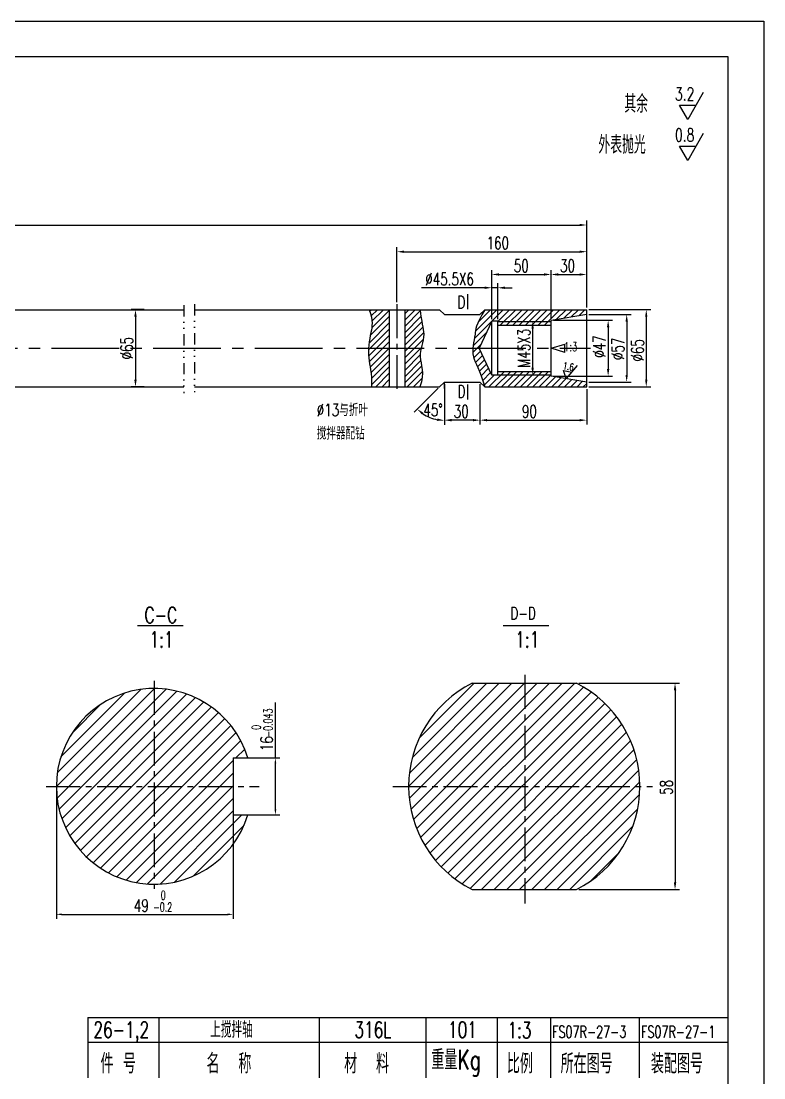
# Model space of a CAD drawing. Extents: x 946 to 3405, y -336 to 946.
# Drawn here: x 2432 to 2640.7, y 648.8 to 945.8 of the extents above; entities that cross this region are included whole.
import ezdxf

# ---------------------------------------------------------------- set-up
doc = ezdxf.new("R2010")
doc.units = 0
doc.header["$MEASUREMENT"] = 0
doc.linetypes.add('CENTER2', pattern=[28.575, 19.05, -3.175, 3.175, -3.175])
doc.linetypes.add('DIVIDE2', pattern=[15.875, 6.35, -3.175, 0, -3.175, 0, -3.175])
doc.layers.get('0').update_dxf_attribs({"linetype": 'CONTINUOUS'})
doc.layers.get('DEFPOINTS').update_dxf_attribs({"linetype": 'CONTINUOUS'})
for name, color, linetype in [('中心线', 1, 'CENTER2'), ('双点', 6, 'DIVIDE2'), ('标注线', 3, 'CONTINUOUS'), ('粗实线', 7, 'CONTINUOUS'), ('细实线', 4, 'CONTINUOUS')]:
    doc.layers.add(name, color=color, linetype=linetype)
doc.styles.add('STYLE1', font='romans.shx', dxfattribs={"width": 0.7, "height": 3.5, "bigfont": 'hz129.shx'})
doc.dimstyles.new('ISO-25', dxfattribs={"dimtxt": 2.5, "dimasz": 2.5, "dimexe": 1.25, "dimexo": 0.625, "dimtad": 1, "dimdec": 0, "dimlfac": 4, "dimdsep": 46, "dimtxsty": 'STYLE1', "dimcen": 0, "dimclrd": 256, "dimclre": 256, "dimclrt": 256, "dimadec": 0, "dimazin": 0, "dimtfac": 1, "dimtdec": 0, "dimtmove": 0, "dimatfit": 3, "dimfxl": 1, "dimtolj": 1, "dimtzin": 0, "dimarcsym": 0})
doc.dimstyles.get("Standard").update_dxf_attribs({"dimtxt": 2.5, "dimasz": 2.5, "dimexe": 1.25, "dimexo": 0.625, "dimtad": 1, "dimdec": 0, "dimlfac": 4, "dimzin": 4, "dimdsep": 46, "dimtxsty": 'STYLE1', "dimcen": 0, "dimclrd": 256, "dimclre": 256, "dimclrt": 256, "dimadec": 0, "dimazin": 0, "dimtfac": 1, "dimtdec": 0, "dimtmove": 0, "dimatfit": 3, "dimfxl": 1, "dimtolj": 1, "dimtzin": 0, "dimarcsym": 0})
pattern_1 = [(45, (-529.9351, 0), (-0.8838835, 0.8838835), [])]

# ---------------------------------------------------------------- blocks, each defined once
blk = doc.blocks.new('*D38')
at = {"layer": 'DEFPOINTS', "color": 0}
for p in [(2441.9, 730.73), (2491.58, 723.73), (2491.58, 694.76)]:
    blk.add_point(p, dxfattribs=at)
at = {"layer": '标注线', "lineweight": -2}
for p, q in [((2441.9, 730.73), (2441.9, 693.51)), ((2491.58, 723.73), (2491.58, 693.51)), ((2443.4, 694.76), (2490.08, 694.76))]:
    blk.add_line(p, q, dxfattribs=at)
at = {"layer": '标注线'}
for points in [[(2443.4, 695.01), (2443.4, 694.51), (2441.9, 694.76)], [(2490.08, 695.01), (2490.08, 694.51), (2491.58, 694.76)]]:
    blk.add_solid(points, dxfattribs=at)
at = {"layer": '标注线', "insert": (2465.77, 697.21), "char_height": 3.5, "attachment_point": 5, "style": 'STYLE1'}
blk.add_mtext('\\A1;49', dxfattribs=at)
blk = doc.blocks.new('*D39')
at = {"layer": 'DEFPOINTS', "color": 0}
for p in [(2495.71, 738.73), (2503.45, 738.73), (2495.71, 722.73)]:
    blk.add_point(p, dxfattribs=at)
at = {"layer": '标注线', "lineweight": -2}
for p, q in [((2503.45, 738.73), (2503.45, 745.25)), ((2495.71, 738.73), (2504.7, 738.73)), ((2503.45, 724.23), (2503.45, 737.23)), ((2495.71, 722.73), (2504.7, 722.73))]:
    blk.add_line(p, q, dxfattribs=at)
at = {"layer": '标注线'}
for points in [[(2503.2, 737.23), (2503.7, 737.23), (2503.45, 738.73)], [(2503.2, 724.23), (2503.7, 724.23), (2503.45, 722.73)]]:
    blk.add_solid(points, dxfattribs=at)
at = {"layer": '标注线', "insert": (2501, 742.74), "char_height": 3.5, "attachment_point": 5, "rotation": 90, "style": 'STYLE1'}
blk.add_mtext('\\A1;16', dxfattribs=at)
blk = doc.blocks.new('*D178')
at = {"layer": 'DEFPOINTS', "color": 0}
for p in [(2590.95, 881), (2537.62, 866.24), (2590.95, 864.71)]:
    blk.add_point(p, dxfattribs=at)
at = {"layer": '标注线', "lineweight": -2}
for p, q in [((2537.62, 866.86), (2537.62, 882.25)), ((2590.95, 865.33), (2590.95, 882.25)), ((2539.62, 881), (2588.95, 881))]:
    blk.add_line(p, q, dxfattribs=at)
at = {"layer": '标注线'}
for points in [[(2539.62, 881.33), (2539.62, 880.66), (2537.62, 881)], [(2588.95, 881.33), (2588.95, 880.66), (2590.95, 881)]]:
    blk.add_solid(points, dxfattribs=at)
at = {"layer": '标注线', "insert": (2565.95, 883.45), "char_height": 3.5, "attachment_point": 5, "style": 'STYLE1'}
blk.add_mtext('\\A1;160', dxfattribs=at)
blk = doc.blocks.new('*D179')
at = {"layer": 'DEFPOINTS', "color": 0}
for p in [(2550.95, 844.37), (2560.95, 844.37), (2550.95, 833.65)]:
    blk.add_point(p, dxfattribs=at)
at = {"layer": '标注线', "lineweight": -2}
for p, q in [((2550.95, 843.75), (2550.95, 832.4)), ((2560.95, 843.75), (2560.95, 832.4)), ((2558.95, 833.65), (2552.95, 833.65))]:
    blk.add_line(p, q, dxfattribs=at)
at = {"layer": '标注线'}
for points in [[(2552.95, 833.98), (2552.95, 833.32), (2550.95, 833.65)], [(2558.95, 833.98), (2558.95, 833.32), (2560.95, 833.65)]]:
    blk.add_solid(points, dxfattribs=at)
at = {"layer": '标注线', "insert": (2555.68, 836.1), "char_height": 3.5, "attachment_point": 5, "style": 'STYLE1'}
blk.add_mtext('\\A1;30', dxfattribs=at)
blk = doc.blocks.new('*D180')
at = {"layer": 'DEFPOINTS', "color": 0}
for p in [(2560.95, 844.37), (2590.95, 843.04), (2590.95, 833.65)]:
    blk.add_point(p, dxfattribs=at)
at = {"layer": '标注线', "lineweight": -2}
for p, q in [((2560.95, 843.75), (2560.95, 832.4)), ((2590.95, 842.41), (2590.95, 832.4)), ((2562.95, 833.65), (2588.95, 833.65))]:
    blk.add_line(p, q, dxfattribs=at)
at = {"layer": '标注线'}
for points in [[(2562.95, 833.98), (2562.95, 833.32), (2560.95, 833.65)], [(2588.95, 833.98), (2588.95, 833.32), (2590.95, 833.65)]]:
    blk.add_solid(points, dxfattribs=at)
at = {"layer": '标注线', "insert": (2574.83, 836.1), "char_height": 3.5, "attachment_point": 5, "style": 'STYLE1'}
blk.add_mtext('\\A1;90', dxfattribs=at)
blk = doc.blocks.new('*D181')
at = {"layer": 'DEFPOINTS', "color": 0}
for p in [(2590.95, 874.59), (2590.95, 864.71), (2580.95, 861.71)]:
    blk.add_point(p, dxfattribs=at)
at = {"layer": '标注线', "lineweight": -2}
for p, q in [((2580.95, 862.33), (2580.95, 875.84)), ((2582.95, 874.59), (2588.95, 874.59)), ((2590.95, 865.33), (2590.95, 875.84))]:
    blk.add_line(p, q, dxfattribs=at)
at = {"layer": '标注线'}
for points in [[(2582.95, 874.93), (2582.95, 874.26), (2580.95, 874.59)], [(2588.95, 874.93), (2588.95, 874.26), (2590.95, 874.59)]]:
    blk.add_solid(points, dxfattribs=at)
at = {"layer": '标注线', "insert": (2585.56, 877.04), "char_height": 3.5, "attachment_point": 5, "style": 'STYLE1'}
blk.add_mtext('\\A1;30', dxfattribs=at)
blk = doc.blocks.new('*D182')
at = {"layer": 'DEFPOINTS', "color": 0}
for p in [(2580.95, 874.59), (2564.28, 861.46), (2580.95, 861.71)]:
    blk.add_point(p, dxfattribs=at)
at = {"layer": '标注线', "lineweight": -2}
for p, q in [((2564.28, 862.08), (2564.28, 875.84)), ((2566.28, 874.59), (2578.95, 874.59)), ((2580.95, 862.33), (2580.95, 875.84))]:
    blk.add_line(p, q, dxfattribs=at)
at = {"layer": '标注线'}
for points in [[(2566.28, 874.93), (2566.28, 874.26), (2564.28, 874.59)], [(2578.95, 874.93), (2578.95, 874.26), (2580.95, 874.59)]]:
    blk.add_solid(points, dxfattribs=at)
at = {"layer": '标注线', "insert": (2572.56, 877.04), "char_height": 3.5, "attachment_point": 5, "style": 'STYLE1'}
blk.add_mtext('\\A1;50', dxfattribs=at)
blk = doc.blocks.new('*D183')
at = {"layer": 'DEFPOINTS', "color": 0}
for p in [(2575.03, 861.37), (2575.03, 846.37), (2575.75, 846.37)]:
    blk.add_point(p, dxfattribs=at)
at = {"layer": '标注线', "lineweight": -2}
for p, q in [((2575.65, 861.37), (2577, 861.37)), ((2575.75, 859.37), (2575.75, 848.37)), ((2575.65, 846.37), (2577, 846.37))]:
    blk.add_line(p, q, dxfattribs=at)
at = {"layer": '标注线'}
for points in [[(2575.41, 859.37), (2576.08, 859.37), (2575.75, 861.37)], [(2575.41, 848.37), (2576.08, 848.37), (2575.75, 846.37)]]:
    blk.add_solid(points, dxfattribs=at)
at = {"layer": '标注线', "insert": (2573.3, 853.87), "char_height": 3.5, "attachment_point": 5, "rotation": 90, "style": 'STYLE1'}
blk.add_mtext('\\A1;M45X3', dxfattribs=at)
blk = doc.blocks.new('*D184')
at = {"layer": 'DEFPOINTS', "color": 0}
for p in [(2580.95, 861.71), (2580.95, 846.04), (2596.97, 846.04)]:
    blk.add_point(p, dxfattribs=at)
at = {"layer": '标注线', "lineweight": -2}
for p, q in [((2581.57, 861.71), (2598.22, 861.71)), ((2596.97, 859.71), (2596.97, 848.04)), ((2581.57, 846.04), (2598.22, 846.04))]:
    blk.add_line(p, q, dxfattribs=at)
at = {"layer": '标注线'}
for points in [[(2596.63, 859.71), (2597.3, 859.71), (2596.97, 861.71)], [(2596.63, 848.04), (2597.3, 848.04), (2596.97, 846.04)]]:
    blk.add_solid(points, dxfattribs=at)
at = {"layer": '标注线', "insert": (2594.52, 854.34), "char_height": 3.5, "attachment_point": 5, "rotation": 90, "style": 'STYLE1'}
blk.add_mtext('\\A1;%%C47', dxfattribs=at)
blk = doc.blocks.new('*D185')
at = {"layer": 'DEFPOINTS', "color": 0}
for p in [(2590.95, 863.37), (2590.95, 844.37), (2602.18, 844.37)]:
    blk.add_point(p, dxfattribs=at)
at = {"layer": '标注线', "lineweight": -2}
for p, q in [((2591.57, 863.37), (2603.43, 863.37)), ((2602.18, 861.37), (2602.18, 846.37)), ((2591.57, 844.37), (2603.43, 844.37))]:
    blk.add_line(p, q, dxfattribs=at)
at = {"layer": '标注线'}
for points in [[(2601.85, 861.37), (2602.51, 861.37), (2602.18, 863.37)], [(2601.85, 846.37), (2602.51, 846.37), (2602.18, 844.37)]]:
    blk.add_solid(points, dxfattribs=at)
at = {"layer": '标注线', "insert": (2599.73, 853.7), "char_height": 3.5, "attachment_point": 5, "rotation": 90, "style": 'STYLE1'}
blk.add_mtext('\\A1;%%C57', dxfattribs=at)
blk = doc.blocks.new('*D186')
at = {"layer": 'DEFPOINTS', "color": 0}
for p in [(2590.95, 864.71), (2590.95, 843.04), (2607.68, 843.04)]:
    blk.add_point(p, dxfattribs=at)
at = {"layer": '标注线', "lineweight": -2}
for p, q in [((2591.57, 864.71), (2608.93, 864.71)), ((2607.68, 862.71), (2607.68, 845.04)), ((2591.57, 843.04), (2608.93, 843.04))]:
    blk.add_line(p, q, dxfattribs=at)
at = {"layer": '标注线'}
for points in [[(2607.35, 862.71), (2608.01, 862.71), (2607.68, 864.71)], [(2607.35, 845.04), (2608.01, 845.04), (2607.68, 843.04)]]:
    blk.add_solid(points, dxfattribs=at)
at = {"layer": '标注线', "insert": (2605.23, 853.29), "char_height": 3.5, "attachment_point": 5, "rotation": 90, "style": 'STYLE1'}
blk.add_mtext('\\A1;%%C65', dxfattribs=at)
blk = doc.blocks.new('*D187')
at = {"layer": 'DEFPOINTS', "color": 0}
for p in [(2565.95, 870.86), (2564.28, 861.46), (2565.95, 861.46)]:
    blk.add_point(p, dxfattribs=at)
at = {"layer": '标注线', "lineweight": -2}
for p, q in [((2562.28, 870.86), (2544.53, 870.86)), ((2564.28, 862.08), (2564.28, 872.11)), ((2565.95, 870.86), (2564.28, 870.86)), ((2565.95, 862.08), (2565.95, 872.11)), ((2567.95, 870.86), (2569.95, 870.86))]:
    blk.add_line(p, q, dxfattribs=at)
at = {"layer": '标注线'}
for points in [[(2562.28, 871.2), (2562.28, 870.53), (2564.28, 870.86)], [(2567.95, 871.2), (2567.95, 870.53), (2565.95, 870.86)]]:
    blk.add_solid(points, dxfattribs=at)
at = {"layer": '标注线', "insert": (2552.41, 873.31), "char_height": 3.5, "attachment_point": 5, "style": 'STYLE1'}
blk.add_mtext('\\A1;%%C45.5X6', dxfattribs=at)
blk = doc.blocks.new('*D189')
at = {"layer": 'DEFPOINTS', "color": 0}
for p in [(2467.17, 864.71), (2464.13, 843.04), (2467.17, 843.04)]:
    blk.add_point(p, dxfattribs=at)
at = {"layer": '标注线', "lineweight": -2}
for p, q in [((2466.55, 864.71), (2462.88, 864.71)), ((2464.13, 862.71), (2464.13, 845.04)), ((2466.55, 843.04), (2462.88, 843.04))]:
    blk.add_line(p, q, dxfattribs=at)
at = {"layer": '标注线'}
for points in [[(2463.79, 862.71), (2464.46, 862.71), (2464.13, 864.71)], [(2463.79, 845.04), (2464.46, 845.04), (2464.13, 843.04)]]:
    blk.add_solid(points, dxfattribs=at)
at = {"layer": '标注线', "insert": (2461.68, 853.87), "char_height": 3.5, "attachment_point": 5, "rotation": 90, "style": 'STYLE1'}
blk.add_mtext('\\A1;%%C65', dxfattribs=at)
blk = doc.blocks.new('*D198')
at = {"layer": 'DEFPOINTS', "color": 0}
for p in [(2590.95, 888.5), (2590.95, 864.71), (2241.43, 860.71)]:
    blk.add_point(p, dxfattribs=at)
at = {"layer": '标注线', "lineweight": -2}
for p, q in [((2241.43, 861.33), (2241.43, 889.75)), ((2243.43, 888.5), (2588.95, 888.5)), ((2590.95, 865.33), (2590.95, 889.75))]:
    blk.add_line(p, q, dxfattribs=at)
at = {"layer": '标注线'}
for points in [[(2243.43, 888.83), (2243.43, 888.17), (2241.43, 888.5)], [(2588.95, 888.83), (2588.95, 888.17), (2590.95, 888.5)]]:
    blk.add_solid(points, dxfattribs=at)
at = {"layer": '标注线', "insert": (2399.72, 891.87), "char_height": 3.5, "attachment_point": 5, "style": 'STYLE1'}
blk.add_mtext('\\A1;2330(2180)', dxfattribs=at)
blk = doc.blocks.new('*D199')
at = {"layer": 'DEFPOINTS', "color": 0}
for p in [(2588.06, 759.73), (2588.06, 701.73), (2615.77, 701.73)]:
    blk.add_point(p, dxfattribs=at)
at = {"layer": '标注线', "lineweight": -2}
for p, q in [((2588.69, 759.73), (2617.02, 759.73)), ((2615.77, 757.73), (2615.77, 703.73)), ((2588.69, 701.73), (2617.02, 701.73))]:
    blk.add_line(p, q, dxfattribs=at)
at = {"layer": '标注线'}
for points in [[(2615.44, 757.73), (2616.11, 757.73), (2615.77, 759.73)], [(2615.44, 703.73), (2616.11, 703.73), (2615.77, 701.73)]]:
    blk.add_solid(points, dxfattribs=at)
at = {"layer": '标注线', "insert": (2613.32, 730.46), "char_height": 3.5, "attachment_point": 5, "rotation": 90, "style": 'STYLE1'}
blk.add_mtext('\\A1;58', dxfattribs=at)
blk = doc.blocks.new('*D200')
at = {"layer": 'DEFPOINTS', "color": 0}
for p in [(2550.95, 844.37), (2550.95, 844.37), (2549.62, 843.04), (2550.95, 842.6), (2545.56, 835.04)]:
    blk.add_point(p, dxfattribs=at)
at = {"layer": '标注线', "lineweight": -2}
for p, q in [((2549.17, 842.6), (2542.44, 835.86)), ((2550.95, 841.97), (2550.95, 832.34))]:
    blk.add_line(p, q, dxfattribs=at)
blk.add_arc((2550.95, 844.37), 10.78, 235.6428, 259.3572, dxfattribs=at)
at = {"layer": '标注线'}
for points in [[(2544.65, 835.22), (2545.08, 835.73), (2543.32, 836.75)], [(2548.99, 834.11), (2548.93, 833.44), (2550.95, 833.59)]]:
    blk.add_solid(points, dxfattribs=at)
at = {"layer": '标注线', "insert": (2547.76, 836.52), "char_height": 3.5, "attachment_point": 5, "style": 'STYLE1'}
blk.add_mtext('\\A1;45°', dxfattribs=at)

msp = doc.modelspace()

# ---------------------------------------------------------------- hatches: boundary and pattern name
at = {"layer": '标注线'}
h = msp.add_hatch(dxfattribs=at)
h.set_pattern_fill('ANSI31', color=256, scale=10, style=0)
h.set_pattern_definition(pattern_1)
edge = h.paths.add_edge_path()
edge.add_line((2539.78266, 853.87302), (2544.43973, 853.87302))
edge.add_spline(control_points=[(2544.43973, 853.87302), (2544.74751, 855.17113), (2545.725, 858.09838), (2544.38411, 861.26595), (2544.13724, 864.70635)], knot_values=[0, 0, 0, 0, 4.249458663, 9.657100592, 9.657100592, 9.657100592, 9.657100592], degree=3, periodic=0)
edge.add_line((2544.13724, 864.70635), (2539.78266, 864.70635))
edge.add_line((2539.78266, 864.70635), (2539.78266, 853.87302))
edge = h.paths.add_edge_path()
edge.add_spline(control_points=[(2529.83766, 864.70635), (2530.9863, 861.53518), (2530.31078, 858.65139), (2529.75044, 855.38158), (2529.64843, 853.87302)], knot_values=[0, 0, 0, 0, 5.40013672, 10.083541407, 10.083541407, 10.083541407, 10.083541407], degree=3, periodic=0)
edge.add_line((2529.64843, 853.87302), (2535.44933, 853.87302))
edge.add_line((2535.44933, 853.87302), (2535.44933, 864.70635))
edge.add_line((2535.44933, 864.70635), (2529.83766, 864.70635))
edge = h.paths.add_edge_path()
edge.add_line((2535.44933, 853.87302), (2529.64843, 853.87302))
edge.add_spline(control_points=[(2529.64843, 853.87302), (2529.58599, 852.94948), (2529.57533, 849.82078), (2530.60522, 846.98405), (2530.45736, 843.03969)], knot_values=[10.083541407, 10.083541407, 10.083541407, 10.083541407, 12.950701862, 19.836892259, 19.836892259, 19.836892259, 19.836892259], degree=3, periodic=0)
edge.add_line((2530.45736, 843.03969), (2535.44933, 843.03969))
edge.add_line((2535.44933, 843.03969), (2535.44933, 853.87302))
edge = h.paths.add_edge_path()
edge.add_line((2539.78266, 843.03969), (2544.03878, 843.03969))
edge.add_spline(control_points=[(2544.03878, 843.03969), (2545.57907, 847.01568), (2543.73026, 850.15753), (2544.25059, 853.07529), (2544.43973, 853.87302)], knot_values=[9.657100592, 9.657100592, 9.657100592, 9.657100592, 16.552048891, 19.163466155, 19.163466155, 19.163466155, 19.163466155], degree=3, periodic=0)
edge.add_line((2544.43973, 853.87302), (2539.78266, 853.87302))
edge.add_line((2539.78266, 853.87302), (2539.78266, 843.03969))
h = msp.add_hatch(dxfattribs=at)
h.set_pattern_fill('ANSI31', color=256, scale=10, style=0)
h.set_pattern_definition(pattern_1)
edge = h.paths.add_edge_path()
edge.add_line((2590.94933, 863.37302), (2590.94933, 864.70635))
edge.add_line((2590.94933, 864.70635), (2562.28266, 864.70635))
edge.add_spline(control_points=[(2562.28266, 864.70635), (2559.67415, 860.38101), (2559.75235, 857.68729), (2559.06196, 855.17113), (2558.94893, 853.87302)], knot_values=[1.356202616, 1.356202616, 1.356202616, 1.356202616, 5.407641928, 9.657100592, 9.657100592, 9.657100592, 9.657100592], degree=3, periodic=0)
edge.add_line((2558.94893, 853.87302), (2560.70331, 853.87302))
edge.add_line((2560.70331, 853.87302), (2564.28266, 861.45642))
edge.add_line((2564.28266, 861.45642), (2565.94933, 861.45642))
edge.add_line((2565.94933, 861.45642), (2565.94933, 861.37302))
edge.add_line((2565.94933, 861.37302), (2580.94933, 861.37302))
edge.add_line((2580.94933, 861.37302), (2580.94933, 861.70635))
edge.add_line((2580.94933, 861.70635), (2590.94933, 863.37302))
edge = h.paths.add_edge_path()
edge.add_line((2560.70331, 853.87302), (2558.94893, 853.87302))
edge.add_spline(control_points=[(2558.94893, 853.87302), (2558.87947, 853.07529), (2558.94622, 850.56605), (2560.90766, 847.89108), (2562.28266, 843.03969)], knot_values=[9.657100592, 9.657100592, 9.657100592, 9.657100592, 12.268517856, 17.832466906, 17.832466906, 17.832466906, 17.832466906], degree=3, periodic=0)
edge.add_line((2562.28266, 843.03969), (2590.94933, 843.03969))
edge.add_line((2590.94933, 843.03969), (2590.94933, 844.37302))
edge.add_line((2590.94933, 844.37302), (2580.94933, 846.03969))
edge.add_line((2580.94933, 846.03969), (2580.94933, 846.37302))
edge.add_line((2580.94933, 846.37302), (2565.94933, 846.37302))
edge.add_line((2565.94933, 846.37302), (2565.94933, 846.28962))
edge.add_line((2565.94933, 846.28962), (2564.28266, 846.28962))
edge.add_line((2564.28266, 846.28962), (2560.70331, 853.87302))
h.paths.add_polyline_path([(2580.94933, 847.37302), (2565.94933, 847.37302), (2565.94933, 846.37302), (2580.94933, 846.37302)], flags=17)
h.paths.add_polyline_path([(2580.94933, 861.37302), (2565.94933, 861.37302), (2565.94933, 860.37302), (2580.94933, 860.37302)], flags=17)
h = msp.add_hatch(dxfattribs=at)
h.set_pattern_fill('ANSI31', color=256, scale=20, style=0)
h.paths.add_polyline_path([(2469.39658, 758.22963, 0.414213562), (2441.89658, 730.72963), (2469.39658, 730.72963)])
h.paths.add_polyline_path([(2469.39658, 758.22963), (2469.39658, 730.72963), (2491.58185, 730.72963), (2491.58185, 738.72963), (2495.70722, 738.72963, 0.330174439)])
h.paths.add_polyline_path([(2469.39658, 730.72963), (2441.89658, 730.72963, 0.414213562), (2469.39658, 703.22963)])
h.paths.add_polyline_path([(2495.70722, 722.72963), (2491.58185, 722.72963), (2491.58185, 730.72963), (2469.39658, 730.72963), (2469.39658, 703.22963, 0.330174439)])
h = msp.add_hatch(dxfattribs=at)
h.set_pattern_fill('ANSI31', color=256, scale=20, style=0)
h.paths.add_polyline_path([(2573.55852, 759.72963), (2558.71744, 759.72963, 0.282805024), (2540.88885, 730.72963), (2573.55852, 730.72963)])
h.paths.add_polyline_path([(2588.06025, 759.72963), (2573.55852, 759.72963), (2573.55852, 730.72963), (2605.88885, 730.72963, 0.282805024)])
h.paths.add_polyline_path([(2573.55852, 730.72963), (2540.88885, 730.72963, 0.282805024), (2558.71744, 701.72963), (2573.55852, 701.72963)])
h.paths.add_polyline_path([(2605.88885, 730.72963), (2573.55852, 730.72963), (2573.55852, 701.72963), (2588.06025, 701.72963, 0.282805024)])

# ---------------------------------------------------------------- linework, layer by layer
at = {"linetype": 'Continuous'}
for p, q in [((2630.73289, 935.80133), (1824.73289, 935.80135)), ((2630.73288, 361.80133), (2630.73289, 935.80133))]:
    msp.add_line(p, q, dxfattribs=at)
for p, q in [((2557.52928, 864.83611), (2557.52928, 869.04144)), ((2565.94933, 861.45642), (2564.28266, 861.45642)), ((2557.52928, 839.46993), (2557.52928, 843.67527)), ((2565.94933, 846.28962), (2564.28266, 846.28962)), ((2450.73289, 665.80133), (2630.73289, 665.80133)), ((2450.73289, 665.80133), (2450.73289, 648.80133))]:
    msp.add_line(p, q)
at = {"ltscale": 0.5}
for p, q in [((2558.71744, 759.72963), (2588.06025, 759.72963)), ((2558.71744, 701.72963), (2588.06025, 701.72963))]:
    msp.add_line(p, q, dxfattribs=at)
for centre, radius, start, end in [((2469.39658, 730.72963), 27.5, 16.9123898, 343.0876102), ((2573.38885, 730.72963), 32.5, 116.8353216, 243.1646784), ((2573.38885, 730.72963), 32.5, 296.8353216, 63.1646784)]:
    msp.add_arc(centre, radius, start, end)
at = {"layer": '中心线', "ltscale": 0.5}
for p, q in [((2537.61599, 866.23921), (2537.61599, 841.50682)), ((2469.39658, 760.36776), (2469.39658, 701.90721)), ((2573.55852, 762.06828), (2573.55852, 697.83096)), ((2439.05083, 730.72963), (2498.92269, 730.72963)), ((2536.41306, 730.72963), (2609.39282, 730.72963))]:
    msp.add_line(p, q, dxfattribs=at)
at = {"layer": '中心线'}
msp.add_line((2240.49941, 853.87302), (2592.0224, 853.87302), dxfattribs=at)
at = {"layer": '双点', "ltscale": 0.5}
for p, q in [((2477.7588, 865.98726), (2477.7588, 841.25487)), ((2480.7588, 866.25159), (2480.7588, 841.5192))]:
    msp.add_line(p, q, dxfattribs=at)
at = {"layer": '标注线'}
for p, q in [((2565.94933, 861.37302), (2580.94933, 861.37302)), ((2580.94933, 853.87302), (2584.76189, 855.03707)), ((2584.76189, 852.70897), (2580.94933, 853.87302)), ((2584.76189, 852.70897), (2584.76189, 855.03707)), ((2584.76189, 852.70897), (2584.76189, 853.87302)), ((2585.20766, 845.32996), (2584.39484, 847.58813)), ((2584.39484, 847.58813), (2586.75688, 847.16297)), ((2588.30611, 848.99597), (2585.20766, 845.32996)), ((2550.94933, 842.59716), (2550.94933, 844.37302)), ((2565.94933, 846.37302), (2580.94933, 846.37302)), ((2464.67502, 775.90642), (2477.50203, 775.90642)), ((2567.48781, 775.90642), (2580.31482, 775.90642)), ((2503.44725, 744.30463), (2503.44725, 754.26568))]:
    msp.add_line(p, q, dxfattribs=at)
for points in [[(2442.98401, 853.87302, 0, 0.6, 0), (2442.98401, 851.85945, 0, 0, 0), (2442.98401, 834.4857, 0, 0, 0), (2451.71817, 834.4857, 0, 0, 0)], [(2602.20758, 844.37302, 0, 0.6, 0), (2602.20758, 842.35945, 0, 0, 0), (2602.20758, 828.43404, 0, 0, 0), (2596.00587, 828.43404, 0, 0, 0)], [(2537.61599, 843.03969, 0, 0.5, 0), (2536.88583, 841.6933, 0, 0, 0), (2532.30405, 833.74909, 0, 0, 0), (2515.03164, 833.74909, 0, 0, 0)]]:
    msp.add_lwpolyline(points, format="xyseb", dxfattribs=at)
for points, knots in [([(2529.83766, 864.70635), (2530.9863, 861.53518), (2530.1187, 857.83142), (2529.08079, 851.18293), (2530.60522, 846.98405), (2530.45736, 843.03969)], [0, 0, 0, 0, 5.40013672, 12.950701862, 19.836892259, 19.836892259, 19.836892259, 19.836892259]), ([(2544.13724, 864.70635), (2544.38411, 861.26595), (2546.08759, 857.24182), (2542.90382, 851.56198), (2545.57907, 847.01568), (2544.03878, 843.03969)], [0, 0, 0, 0, 5.407641928, 12.268517856, 19.163466155, 19.163466155, 19.163466155, 19.163466155]), ([(2562.28266, 864.70635), (2559.67415, 860.38101), (2559.77695, 856.83986), (2557.92669, 851.95647), (2560.90766, 847.89108), (2562.28266, 843.03969)], [1.356202616, 1.356202616, 1.356202616, 1.356202616, 5.407641928, 12.268517856, 17.832466906, 17.832466906, 17.832466906, 17.832466906])]:
    msp.add_open_spline(points, degree=3, knots=knots, dxfattribs=at)
at = {"layer": '粗实线'}
for p, q in [((2404.09896, 864.70635), (2477.7588, 864.70635)), ((2480.7588, 864.70635), (2549.61599, 864.70635)), ((2535.44933, 864.69398), (2535.44933, 843.02731)), ((2539.78266, 864.69398), (2539.78266, 843.02731)), ((2549.61599, 864.70635), (2550.94933, 863.37302)), ((2562.28266, 864.70635), (2560.94933, 863.37302)), ((2562.28266, 864.70635), (2590.94933, 864.70635)), ((2590.94933, 843.03969), (2590.94933, 864.70635)), ((2550.94933, 863.37302), (2560.94933, 863.37302)), ((2564.28266, 861.45642), (2560.70331, 853.87302)), ((2564.28266, 846.28962), (2564.28266, 861.45642)), ((2565.94933, 846.28962), (2565.94933, 861.45642)), ((2590.94933, 863.37302), (2580.94933, 861.70635)), ((2580.94933, 846.03969), (2580.94933, 861.70635)), ((2565.94933, 860.37302), (2580.94933, 860.37302)), ((2564.28266, 846.28962), (2560.70331, 853.87302)), ((2565.94933, 847.37302), (2580.94933, 847.37302)), ((2549.61599, 843.03969), (2550.94933, 844.37302)), ((2550.94933, 844.37302), (2560.94933, 844.37302)), ((2562.28266, 843.03969), (2560.94933, 844.37302)), ((2590.94933, 844.37302), (2580.94933, 846.03969)), ((2404.09896, 843.03969), (2477.7588, 843.03969)), ((2480.7588, 843.03969), (2549.61599, 843.03969)), ((2562.28266, 843.03969), (2590.94933, 843.03969)), ((2491.58185, 738.72963), (2491.58185, 722.72963)), ((2491.58185, 738.72963), (2495.70722, 738.72963)), ((2491.58185, 722.72963), (2495.70722, 722.72963))]:
    msp.add_line(p, q, dxfattribs=at)
at = {"layer": '细实线', "linetype": 'ByBlock'}
for p, q in [((1799.73289, 945.80133), (2640.73289, 945.80133)), ((2640.73289, 945.80133), (2640.73289, 351.80133)), ((2470.73289, 665.80133), (2470.73289, 648.80133)), ((2515.73289, 665.80133), (2515.73289, 648.80133)), ((2545.73289, 665.80133), (2545.73289, 648.80133)), ((2565.73289, 665.80133), (2565.73289, 648.80133)), ((2580.73289, 665.80133), (2580.73289, 648.80133)), ((2605.73289, 665.80133), (2605.73289, 648.80133)), ((2450.73289, 658.80133), (2630.73289, 658.80133))]:
    msp.add_line(p, q, dxfattribs=at)
at = {"layer": '细实线', "color": 3, "linetype": 'ByBlock'}
for p, q in [((2623.70734, 925.718), (2619.34727, 918.16614)), ((2617.01102, 922.21265), (2621.68353, 922.21265)), ((2619.34727, 918.16614), (2617.01102, 922.21265)), ((2623.70734, 914.20677), (2619.34727, 906.65491)), ((2617.01102, 910.70142), (2621.68353, 910.70142)), ((2619.34727, 906.65491), (2617.01102, 910.70142))]:
    msp.add_line(p, q, dxfattribs=at)

# ---------------------------------------------------------------- texts
at = {"layer": '标注线', "style": 'STYLE1', "width": 0.7}
for s, height, p in [('1:3', 2.5, (2584.56345, 853.05935)), ('%%C13与折叶', 3.5, (2515.0779, 834.77341)), ('搅拌器配钻', 3.5, (2515.0779, 828.19828))]:
    msp.add_text(s, height=height, dxfattribs=at).set_placement(p)
at = {"layer": '标注线', "style": 'STYLE1', "width": 0.65}
for s, p in [('-0.043', (2502.64126, 744.51987)), ('0', (2499.31886, 746.61068))]:
    msp.add_text(s, height=2.5, rotation=90, dxfattribs=at).set_placement(p)
at = {"layer": '标注线', "width": 5.2721, "attachment_point": 1, "style": 'STYLE1'}
for s, insert, char_height in [('D', (2554.59658, 868.55004), 3.5), ('D', (2554.64301, 843.45874), 3.5), ('C-C', (2466.66601, 781.12605), 4.5), ('D-D', (2569.47879, 781.12605), 3.5), ('1:1', (2468.06514, 774.2533), 4.5), ('1:1', (2570.87792, 774.2533), 4.5)]:
    msp.add_mtext(s, dxfattribs=dict(at, insert=insert, char_height=char_height))
at = {"layer": '标注线', "insert": (2584.50912, 850.00585), "char_height": 2, "width": 4.21768, "attachment_point": 1, "rotation": 349.7961438, "style": 'STYLE1'}
msp.add_mtext('1.6', dxfattribs=at)
at = {"layer": '细实线', "color": 3, "linetype": 'ByBlock', "style": 'STYLE1'}
for s, height, width, p in [('3.2', 3.6, 0.7, (2615.7758, 923.52739)), ('其余', 5, 0.7, (2601.51178, 920.05732)), ('0.8', 3.6, 0.7, (2615.7758, 912.01616)), ('外表抛光', 5, 0.7, (2594.23309, 908.54609)), ('0', 2.5, 0.65, (2471.23475, 698.88338)), ('-0.2', 2.5, 0.65, (2469.14394, 695.56098)), ('26-1,2', 4.5, 0.7, (2452.3144, 660.09419)), ('上搅拌轴', 4.5, 0.7, (2485.13332, 660.09419)), ('316L', 4.5, 0.7, (2525.66692, 660.09419)), ('101', 4.5, 0.7, (2551.97357, 660.09419)), ('1:3', 4.5, 0.7, (2568.67083, 659.95428)), ('FS07R-27-3', 3.3, 0.7, (2581.20514, 660.09419)), ('FS07R-27-1', 3.3, 0.7, (2606.20514, 660.09419)), ('重量Kg', 5.5, 0.7, (2547.29307, 651.13339)), ('件 号', 5.5, 0.7, (2454.3053, 650.04062)), ('名  称', 5.5, 0.7, (2484.10211, 650.04062)), ('材  料', 5.5, 0.7, (2522.78806, 650.04062)), ('比例', 5.5, 0.7, (2568.51617, 650.04062)), ('所在图号', 5.5, 0.7, (2583.61302, 650.04062)), ('装配图号', 5.5, 0.7, (2608.99322, 650.04062))]:
    msp.add_text(s, height=height, dxfattribs=dict(at, width=width)).set_placement(p)

# ---------------------------------------------------------------- dimensions: what is measured, and where the dimension line sits
at = {"layer": '标注线'}
for base, p1, p2, text, dimstyle, override, picture, middle in [((2590.94933, 888.50022), (2241.43229, 860.70635), (2590.94933, 864.70635), '2330(2180)', 'ISO-25', {"dimtxt": 3.5, "dimasz": 2, "dimgap": 0.7, "dimlfac": 3, "dimlunit": 2, "dimtxsty": 'STYLE1', "dimclrd": 256, "dimclre": 256, "dimclrt": 256}, '*D198', (2399.71692, 888.50022)), ((2565.94933, 870.8634), (2564.28266, 861.45642), (2565.94933, 861.45642), '%%C45.5X6', 'ISO-25', {"dimtxt": 3.5, "dimasz": 2, "dimgap": 0.7, "dimlfac": 3, "dimlunit": 2, "dimtxsty": 'STYLE1', "dimclrd": 256, "dimclre": 256, "dimclrt": 256}, '*D187', (2552.40766, 870.8634)), ((2491.58185, 694.75983), (2441.89658, 730.72963), (2491.58185, 723.72963), '49', 'Standard', {"dimtxt": 3.5, "dimasz": 1.5, "dimexe": 1.25, "dimexo": 0, "dimgap": 0.7, "dimtad": 1, "dimtih": 0, "dimtoh": 0, "dimzin": 8, "dimlunit": 6, "dimtxsty": 'STYLE1', "dimcen": 2.5, "dimtofl": 1}, '*D38', (2465.76528, 694.75983))]:
    dim = msp.add_linear_dim(base=base, p1=p1, p2=p2, text=text, dimstyle=dimstyle, override=override, dxfattribs=at)
    dim.commit()
    dim.dimension.update_dxf_attribs({"geometry": picture, "text_midpoint": middle, "dimtype": 160})
for base, p1, p2, picture, middle in [((2590.94933, 880.99829), (2537.61599, 866.23921), (2590.94933, 864.70635), '*D178', (2565.95103, 880.99829)), ((2580.94933, 874.59317), (2564.28266, 861.45642), (2580.94933, 861.70635), '*D182', (2572.56184, 874.59317)), ((2590.94933, 874.59317), (2580.94933, 861.70635), (2590.94933, 864.70635), '*D181', (2585.56138, 874.59317)), ((2550.94933, 833.65117), (2560.94933, 844.37302), (2550.94933, 844.37302), '*D179', (2555.68201, 833.65117)), ((2590.94933, 833.65117), (2560.94933, 844.37302), (2590.94933, 843.03969), '*D180', (2574.82553, 833.65117))]:
    dim = msp.add_linear_dim(base=base, p1=p1, p2=p2, dimstyle='ISO-25', override={"dimtxt": 3.5, "dimasz": 2, "dimgap": 0.7, "dimlfac": 3, "dimlunit": 2, "dimtxsty": 'STYLE1', "dimclrd": 256, "dimclre": 256, "dimclrt": 256}, dxfattribs=at)
    dim.commit()
    dim.dimension.update_dxf_attribs({"geometry": picture, "text_midpoint": middle, "dimtype": 160})
for base, p1, p2, text, dimstyle, override, picture, middle in [((2464.12609, 843.03969), (2467.17293, 864.70635), (2467.17293, 843.03969), '%%C65', 'ISO-25', {"dimtxt": 3.5, "dimasz": 2, "dimgap": 0.7, "dimlfac": 3, "dimlunit": 2, "dimtxsty": 'STYLE1', "dimclrd": 256, "dimclre": 256, "dimclrt": 256}, '*D189', (2464.12609, 853.87302)), ((2607.67853, 843.03969), (2590.94933, 864.70635), (2590.94933, 843.03969), '%%C65', 'ISO-25', {"dimtxt": 3.5, "dimasz": 2, "dimgap": 0.7, "dimlfac": 3, "dimlunit": 2, "dimtxsty": 'STYLE1', "dimclrd": 256, "dimclre": 256, "dimclrt": 256}, '*D186', (2607.67853, 853.28886)), ((2575.74551, 846.37302), (2575.02609, 861.37302), (2575.02609, 846.37302), 'M45X3', 'ISO-25', {"dimtxt": 3.5, "dimasz": 2, "dimgap": 0.7, "dimlfac": 3, "dimlunit": 2, "dimtxsty": 'STYLE1', "dimclrd": 256, "dimclre": 256, "dimclrt": 256}, '*D183', (2575.74551, 853.87302)), ((2596.96743, 846.03969), (2580.94933, 861.70635), (2580.94933, 846.03969), '%%C47', 'ISO-25', {"dimtxt": 3.5, "dimasz": 2, "dimgap": 0.7, "dimlfac": 3, "dimlunit": 2, "dimtxsty": 'STYLE1', "dimclrd": 256, "dimclre": 256, "dimclrt": 256}, '*D184', (2596.96743, 854.33942)), ((2602.18095, 844.37302), (2590.94933, 863.37302), (2590.94933, 844.37302), '%%C57', 'ISO-25', {"dimtxt": 3.5, "dimasz": 2, "dimgap": 0.7, "dimlfac": 3, "dimlunit": 2, "dimtxsty": 'STYLE1', "dimclrd": 256, "dimclre": 256, "dimclrt": 256}, '*D185', (2602.18095, 853.6971)), ((2615.77267, 701.72963), (2588.06025, 759.72963), (2588.06025, 701.72963), '58', 'ISO-25', {"dimtxt": 3.5, "dimasz": 2, "dimgap": 0.7, "dimlfac": 3, "dimlunit": 2, "dimtxsty": 'STYLE1', "dimclrd": 256, "dimclre": 256, "dimclrt": 256}, '*D199', (2615.77267, 730.45586)), ((2503.44725, 738.72963), (2495.70722, 722.72963), (2495.70722, 738.72963), '16', 'Standard', {"dimtxt": 3.5, "dimasz": 1.5, "dimexe": 1.25, "dimexo": 0, "dimgap": 0.7, "dimtad": 1, "dimtih": 0, "dimtoh": 0, "dimzin": 8, "dimlunit": 6, "dimtxsty": 'STYLE1', "dimcen": 2.5, "dimtofl": 1}, '*D39', (2503.44725, 742.73797))]:
    dim = msp.add_linear_dim(base=base, p1=p1, p2=p2, angle=90, text=text, dimstyle=dimstyle, override=override, dxfattribs=at)
    dim.commit()
    dim.dimension.update_dxf_attribs({"geometry": picture, "text_midpoint": middle, "dimtype": 160})
dim = msp.add_angular_dim_2l(base=(2545.55808, 835.0351), line1=((2550.94933, 842.59716), (2550.94933, 844.37302)), line2=((2549.61599, 843.03969), (2550.94933, 844.37302)), dimstyle='ISO-25', override={"dimtxt": 3.5, "dimasz": 2, "dimgap": 0.7, "dimtih": 1, "dimtoh": 1, "dimlfac": 2, "dimlunit": 2, "dimtxsty": 'STYLE1', "dimclrd": 256, "dimclre": 256, "dimclrt": 256}, dxfattribs=at)
dim.commit()
dim.dimension.update_dxf_attribs({"geometry": '*D200', "text_midpoint": (2547.76258, 834.07219), "dimtype": 162})

doc.saveas('drawing.dxf')
